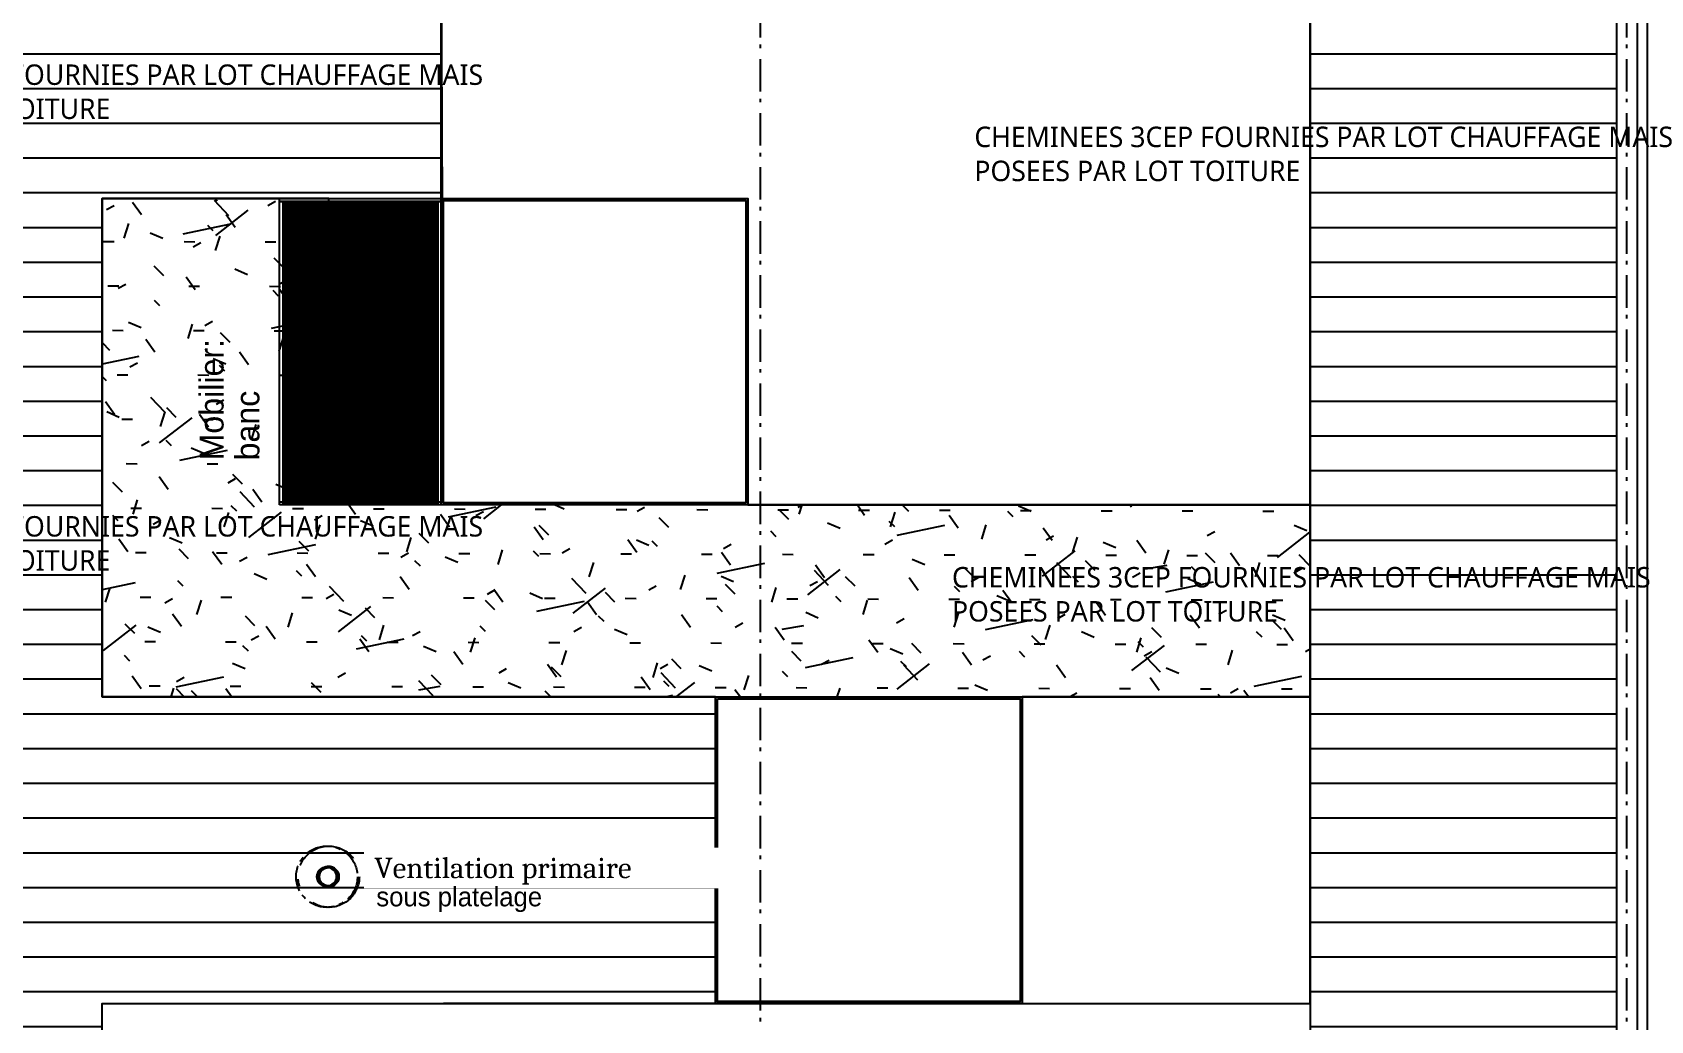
# Model space of a CAD drawing. Header units: centimetres. Extents: x 1724 to 19617, y -6503 to 8072.
# Drawn here: x 10060 to 10852, y 3889 to 4373 of the extents above; entities that cross this region are included whole.
import ezdxf

# ---------------------------------------------------------------- set-up
doc = ezdxf.new("R2010")
doc.units = ezdxf.units.CM
for name, pattern in [('prelem_euev', [2, 1.25, -0.25, 0.25, -0.25]), ('Style de ligne -15', [2.08328, 1.25, -0.41656, 0.13886, -0.27786]), ('Style de ligne -6', [1.04164, 0.625, -0.20828, 0.06943, -0.13893])]:
    doc.linetypes.add(name, pattern=pattern)
for name, color, linetype in [('B GÈnÈral_Hatch', 252, 'Continuous'), ('B Général', 252, 'Continuous'), ('C ANNOTATIONS-prestations', 252, 'Continuous'), ('C ANNOTATIONS-texte', 252, 'Continuous'), ('prlm-MOD-PB', 123, 'Continuous')]:
    doc.layers.add(name, color=color, linetype=linetype)
doc.layers.add('prlm-ZEROPLOT', color=254, linetype='Continuous', plot=False)
doc.styles.add('Eurostile', font='Eurosti.TTF')
doc.styles.add('prlm-chauff', font='trebucbi.ttf', dxfattribs={"height": 18})
doc.styles.add('prlm-mod', font='cambriaz.ttf', dxfattribs={"height": 18})
pattern_1 = [(0, (0.52917, -0.70556), (0.3527777774, -0.4409722222), [])]

# ---------------------------------------------------------------- blocks, each defined once
blk = doc.blocks.new('B n0.Groupe-13-1')
at = {"layer": 'B Général', "linetype": 'Continuous', "flags": 128}
for points in [[(120568.49, -121676.36), (120718.49, -121676.36), (120718.49, -121826.36), (120568.49, -121826.36)], [(120569.49, -121677.36), (120717.49, -121677.36), (120717.49, -121825.36), (120569.49, -121825.36)]]:
    blk.add_lwpolyline(points, close=True, dxfattribs=at)
blk = doc.blocks.new('B n0.Groupe-14-1')
at = {"layer": 'B Général'}
blk.add_blockref('B n0.Groupe-13-1', (0, 0), dxfattribs=at)
blk = doc.blocks.new('B n0.Groupe-15-1')
at = {"layer": 'B Général'}
blk.add_blockref('B n0.Groupe-14-1', (0, 0), dxfattribs=at)
blk = doc.blocks.new('B n0.Groupe-25-1')
at = {"layer": 'B Général', "linetype": 'Continuous', "flags": 128}
for points in [[(120702.58, -121920.32), (120852.58, -121920.32), (120852.58, -122070.32), (120702.58, -122070.32)], [(120703.58, -121921.32), (120851.58, -121921.32), (120851.58, -122069.32), (120703.58, -122069.32)]]:
    blk.add_lwpolyline(points, close=True, dxfattribs=at)
blk = doc.blocks.new('B n0.Groupe-26-1')
at = {"layer": 'B Général'}
blk.add_blockref('B n0.Groupe-25-1', (0, 0), dxfattribs=at)
blk = doc.blocks.new('B n0.Groupe-27-1')
at = {"layer": 'B Général'}
blk.add_blockref('B n0.Groupe-26-1', (0, 0), dxfattribs=at)
blk = doc.blocks.new('B n0.Groupe-45-1')
at = {"layer": 'B GÈnÈral_Hatch', "linetype": 'Continuous'}
h = blk.add_hatch(dxfattribs=at)
h.set_pattern_fill('BOIS FIL HOR', color=256, style=0, pattern_type=2)
h.set_pattern_definition(pattern_1)
h.paths.add_polyline_path([(120491.49, -121826.36), (120491.49, -121677.86), (120505.99, -121677.86), (120505.99, -121826.36)])
h = blk.add_hatch(dxfattribs=at)
h.set_pattern_fill('BOIS FIL HOR', color=256, style=0, pattern_type=2)
h.set_pattern_definition(pattern_1)
h.paths.add_polyline_path([(120506.59, -121826.36), (120506.59, -121677.86), (120521.09, -121677.86), (120521.09, -121826.36)])
h = blk.add_hatch(dxfattribs=at)
h.set_pattern_fill('BOIS FIL HOR', color=256, style=0, pattern_type=2)
h.set_pattern_definition(pattern_1)
h.paths.add_polyline_path([(120521.69, -121826.36), (120521.69, -121677.86), (120536.19, -121677.86), (120536.19, -121826.36)])
h = blk.add_hatch(dxfattribs=at)
h.set_pattern_fill('BOIS FIL HOR', color=256, style=0, pattern_type=2)
h.set_pattern_definition(pattern_1)
h.paths.add_polyline_path([(120536.79, -121826.36), (120536.79, -121677.86), (120551.29, -121677.86), (120551.29, -121826.36)])
h = blk.add_hatch(dxfattribs=at)
h.set_pattern_fill('BOIS FIL HOR', color=256, style=0, pattern_type=2)
h.set_pattern_definition(pattern_1)
h.paths.add_polyline_path([(120551.89, -121826.36), (120551.89, -121677.86), (120566.39, -121677.86), (120566.39, -121826.36)])
at = {"layer": 'B Général', "linetype": 'Continuous', "flags": 128}
for points in [[(120489.39, -121677.86), (120489.39, -121676.36), (120568.49, -121676.36), (120568.49, -121677.86)], [(120489.39, -121826.36), (120489.39, -121677.86), (120490.89, -121677.86), (120490.89, -121826.36)], [(120491.49, -121826.36), (120491.49, -121677.86), (120505.99, -121677.86), (120505.99, -121826.36)], [(120506.59, -121826.36), (120506.59, -121677.86), (120521.09, -121677.86), (120521.09, -121826.36)], [(120521.69, -121826.36), (120521.69, -121677.86), (120536.19, -121677.86), (120536.19, -121826.36)], [(120536.79, -121826.36), (120536.79, -121677.86), (120551.29, -121677.86), (120551.29, -121826.36)], [(120551.89, -121826.36), (120551.89, -121677.86), (120566.39, -121677.86), (120566.39, -121826.36)], [(120566.99, -121826.36), (120566.99, -121677.86), (120568.49, -121677.86), (120568.49, -121826.36)], [(120489.39, -121826.36), (120489.39, -121824.86), (120568.49, -121824.86), (120568.49, -121826.36)]]:
    blk.add_lwpolyline(points, close=True, dxfattribs=at)
blk = doc.blocks.new('B n0.Groupe-46-1')
at = {"layer": 'B GÈnÈral_Hatch', "linetype": 'Continuous'}
h = blk.add_hatch(dxfattribs=at)
h.set_pattern_fill('PLATELAGE BOIS', color=256, angle=270, style=0, pattern_type=2)
h.set_pattern_definition([(360, (119964.08, -123919.825), (-3e-15, -17), [])])
h.paths.add_polyline_path([(119613.37, -121673.05), (119196.58, -121673.05), (119196.58, -121822.32), (119291, -121822.32), (119291, -121830.23), (118750.58, -121830.23), (118750.58, -123751.2), (120102.58, -123751.2), (120102.58, -122436.33), (120102.58, -122426.32), (120118.58, -122426.32), (121143.48, -122426.32), (121143.48, -121074.33), (120993.48, -121074.33), (120993.48, -121074.33), (118750.58, -121074.33), (118750.58, -121669.31), (119077.47, -121669.31), (119077.47, -121599.33), (118825.58, -121599.33), (118825.58, -121374.33), (118902.58, -121374.33), (118902.58, -121224.33), (119052.58, -121224.33), (119052.58, -121149.33), (119613.37, -121149.33)])
h.paths.add_polyline_path([(120718.49, -121374.33), (120993.48, -121374.33), (120993.48, -122276.32), (120402.58, -122276.32), (120402.58, -122070.32), (120702.58, -122070.32), (120702.58, -121920.32), (120402.58, -121920.32), (120402.58, -121676.36), (120568.49, -121676.36), (120568.49, -121224.33), (120718.49, -121224.33)])
h.paths.add_polyline_path([(119497.58, -122251.33), (119497.58, -121822.32), (120205.68, -121822.32), (120205.68, -122214.94), (119743.54, -122214.94), (119743.54, -122436.33), (119348.74, -122436.33), (119306.93, -122436.33), (119307.42, -122008.71), (119368.89, -122008.71), (119368.89, -122251.33), (119325.28, -122251.33), (119325.28, -122416.33), (119527.58, -122416.33), (119527.58, -122251.33)])
h.paths.add_polyline_path([(119809.5, -122477.5), (119809.5, -122254.8), (119952.58, -122254.8), (119952.58, -122556.6), (119496.73, -122556.6), (119496.73, -122477.5)])
h.paths.add_polyline_path([(119952.58, -122926.16), (119802.58, -122926.16), (119802.58, -122715.33), (119952.58, -122715.33)])
h.paths.add_polyline_path([(120188.75, -121662.15), (119763.37, -121662.15), (119763.37, -121224.33), (120402.58, -121224.33), (120402.58, -121583.05), (120188.75, -121583.05)])
h.paths.add_polyline_path([(119050.61, -122706.41), (119050.61, -122703.23), (119498.67, -122703.23), (119498.67, -122705.33), (119498.74, -123061.16), (120027.58, -123061.16), (120027.58, -123431.16), (119802.58, -123431.16), (119802.58, -123601.2), (118900.58, -123601.2), (118900.58, -122715.33), (118825.58, -122715.33), (118825.58, -121907.22), (119051.25, -121907.22), (119050.63, -122648.57), (119050.61, -122648.57), (119050.61, -122671.03), (119050.58, -122706.41)])
h = blk.add_hatch(dxfattribs=at)
h.set_pattern_fill('H_BETON', color=256, style=0, pattern_type=2)
h.set_pattern_definition([(-142.125016, (18.52, 3.53), (43.711712, -46.2287), [20.111606, -70.00223]), (-46.60301, (18.52, 3.53), (74.898574, 50.106956), [10.136317, -53.486058]), (-168.134205, (25.97, -3.92), (43.228758, -46.146754), [23.831505, -66.28233]), (-45, (74.487, 21.94), (26.147215, 36.693991), [3.741977, -41.314941]), (28.99596, (32.19, 40.13), (42.295787, -18.189762), [4.249871, -37.596046]), (-23.19859, (33.07, 39.688), (10.649274, 43.780348), [6.716635, -38.340283]), (-45.273068, (35.91, 42.19), (26.321799, 36.568959), [6.623501, -39.417796]), (-170.53768, (0, 0), (58.64547, -170.41925), [10.72895, -169.49872]), (-107.353786, (-22.49, 19.844), (44.637211, -6.135573), [7.392084, -37.664834]), (-54.46244, (-22.49, 19.844), (45.861128, -6.173661), [7.586823, -37.470095]), (179.84497, (-18.991, 13.656), (41.80673, -21.85841), [5.2623915, -34.296323])])
h.paths.add_polyline_path([(120569.49, -122070.32), (120702.65, -122070.32), (120702.66, -121920.32), (120993.48, -121920.32), (120993.48, -121826.36), (120702.66, -121826.36), (120702.66, -121826.36), (120569.49, -121826.36), (120512.99, -121826.36), (120513.49, -121676.36), (120402.58, -121676.36), (120402.58, -121920.32), (120702.58, -121920.32), (120702.58, -122070.32)])
at = {"layer": 'B Général', "linetype": 'Continuous', "flags": 128}
for points in [[(120112.58, -122436.33), (120112.58, -123761.2), (118740.58, -123761.22), (118740.58, -121831.31), (118735.58, -121831.31), (118735.58, -123766.22), (120117.58, -123766.2), (120117.58, -122441.33), (121158.48, -122441.32), (121158.48, -121059.33), (118735.58, -121059.33), (118735.58, -121669.31), (118740.58, -121669.31), (118740.58, -121064.33), (121153.48, -121064.33), (121153.48, -122436.32)], [(120718.49, -121374.33), (120993.48, -121374.33), (120993.48, -122276.32), (120402.58, -122276.32), (120402.58, -122070.32), (120702.58, -122070.32), (120702.58, -121920.32), (120402.58, -121920.32), (120402.58, -121676.36), (120568.49, -121676.36), (120568.49, -121224.33), (120718.49, -121224.33)], [(120718.49, -121676.36), (120718.49, -121826.36), (120993.48, -121826.36), (120993.48, -121374.33), (120718.49, -121374.33), (120718.49, -121524.33), (120568.49, -121524.33), (120568.49, -121676.36)], [(120569.12, -121680.32), (120568.49, -121524.33), (120568.49, -121680.32)], [(120569.49, -122070.32), (120702.65, -122070.32), (120702.66, -121920.32), (120993.48, -121920.32), (120993.48, -121826.36), (120702.66, -121826.36), (120702.66, -121826.36), (120569.49, -121826.36), (120512.99, -121826.36), (120513.49, -121676.36), (120402.58, -121676.36), (120402.58, -121920.32), (120702.58, -121920.32), (120702.58, -122070.32)], [(120852.58, -121920.32), (120852.58, -122070.32), (120993.48, -122070.32), (120993.48, -121920.32)], [(120402.58, -122070.32), (120993.48, -122070.32), (120993.48, -122276.32), (120402.58, -122276.32)]]:
    blk.add_lwpolyline(points, close=True, dxfattribs=at)
blk.add_lwpolyline([(120118.58, -122426.32), (121143.48, -122426.32), (121143.48, -121074.33), (120993.48, -121074.33), (120993.48, -121074.33), (118750.58, -121074.33)], dxfattribs=at)
at = {"layer": 'B Général', "linetype": 'Continuous', "lineweight": 25, "flags": 128}
blk.add_lwpolyline([(118750.58, -121815.31), (118750.58, -123751.22), (120102.58, -123751.2), (120102.58, -122426.33), (121143.48, -122426.32), (121143.48, -121074.33), (118750.58, -121074.33), (118750.58, -121685.31)], dxfattribs=at)
at = {"layer": 'B Général'}
for name in ['B n0.Groupe-45-1', 'B n0.Groupe-15-1', 'B n0.Groupe-27-1']:
    blk.add_blockref(name, (0, 0), dxfattribs=at)
at = {"layer": 'C ANNOTATIONS-texte', "insert": (120450.19, -121804.56), "char_height": 11.759, "width": 128.2013, "attachment_point": 1, "rotation": 90, "line_spacing_factor": 0.894578, "style": 'Eurostile'}
blk.add_mtext('Mobilier:\\Pbanc ', dxfattribs=at)
blk = doc.blocks.new('xi.vpmod-2')
at = {"layer": 'B Général', "linetype": 'Style de ligne -15', "ltscale": 25.4, "flags": 128}
for points in [[(-5, 0, 0.414214), (0, -5, 0.414214), (5, 0, 0.414214), (0, 5, 0.414214)], [(4.5, 0, -0.414214), (0, -4.5, -0.414214), (-4.5, 0, -0.414214), (0, 4.5, -0.414214)]]:
    blk.add_lwpolyline(points, format="xyb", close=True, dxfattribs=at)
at = {"layer": 'B Général', "linetype": 'Style de ligne -15', "ltscale": 25.4}
for radius in [15, 5, 4.5]:
    blk.add_circle((0, 0), radius, dxfattribs=at)
blk = doc.blocks.new('B n0.Groupe-54-1')
at = {"layer": 'C ANNOTATIONS-prestations'}
blk.add_blockref('xi.vpmod-2', (120513.39, -122008.28), dxfattribs=at)
at = {"layer": 'C ANNOTATIONS-prestations', "insert": (120536.67, -121996.65), "char_height": 9.4074, "width": 163.6633, "attachment_point": 1, "line_spacing_factor": 1.067261, "style": 'Eurostile'}
blk.add_mtext('Ventilation primaire\\Psous platelage', dxfattribs=at)
blk = doc.blocks.new('xi.txt-3ceptuile')
at = {"layer": 'prlm-MOD-PB', "insert": (0, 0), "char_height": 10, "width": 351.3603, "attachment_point": 1, "rotation": 360, "style": 'prlm-chauff'}
blk.add_mtext('\\A1;\\pxql;CHEMINEES 3CEP FOURNIES PAR LOT CHAUFFAGE MAIS POSEES PAR LOT TOITURE', dxfattribs=at)
blk = doc.blocks.new('xi.vpmod')
at = {"layer": 'prlm-MOD-PB', "lineweight": 5}
h = blk.add_hatch(color=0, dxfattribs=at)
h.paths.add_polyline_path([(-5, 0, 1), (5, 0, 1)])
h.paths.add_polyline_path([(4.5, 0, -1), (-4.5, 0, -1)], flags=16)
at = {"layer": 'prlm-MOD-PB', "color": 0, "lineweight": 5}
for radius in [5, 4.5]:
    blk.add_circle((0, 0), radius, dxfattribs=at)
at = {"layer": 'prlm-ZEROPLOT', "linetype": 'prelem_euev', "ltscale": 10}
blk.add_circle((0, 0), 15, dxfattribs=at)

msp = doc.modelspace()

# ---------------------------------------------------------------- linework, layer by layer
at = {"layer": 'B Général', "linetype": 'Style de ligne -6', "ltscale": 25.4}
for p, q in [((10416.484, 3285.389), (10416.484, 5820.389)), ((10840.388, 3285.389), (10840.388, 5820.389))]:
    msp.add_line(p, q, dxfattribs=at)

# ---------------------------------------------------------------- block references
at = {"layer": 'B Général'}
msp.add_blockref('B n0.Groupe-46-1', (-110308.095, 125967.714), dxfattribs=at)
at = {"layer": 'C ANNOTATIONS-prestations'}
msp.add_blockref('B n0.Groupe-54-1', (-110308.095, 125967.714), dxfattribs=at)
at = {"layer": 'prlm-MOD-PB'}
for p in [(9939.02, 4356.916), (10521.15, 4326.491), (9939.02, 4135.889), (10510.209, 4110.969)]:
    msp.add_blockref('xi.txt-3ceptuile', p, dxfattribs=at)

# ---------------------------------------------------------------- next in the draw order: texts
at = {"layer": 'prlm-MOD-PB', "insert": (10227.628, 3968.715), "char_height": 10, "width": 163.66326, "attachment_point": 1, "style": 'prlm-mod', "bg_fill": 2}
msp.add_mtext('Ventilation primaire', dxfattribs=at)

# ---------------------------------------------------------------- next in the draw order: block references
at = {"layer": 'prlm-MOD-PB'}
msp.add_blockref('xi.vpmod', (10204.349, 3959.434), dxfattribs=at)

doc.saveas('drawing.dxf')
